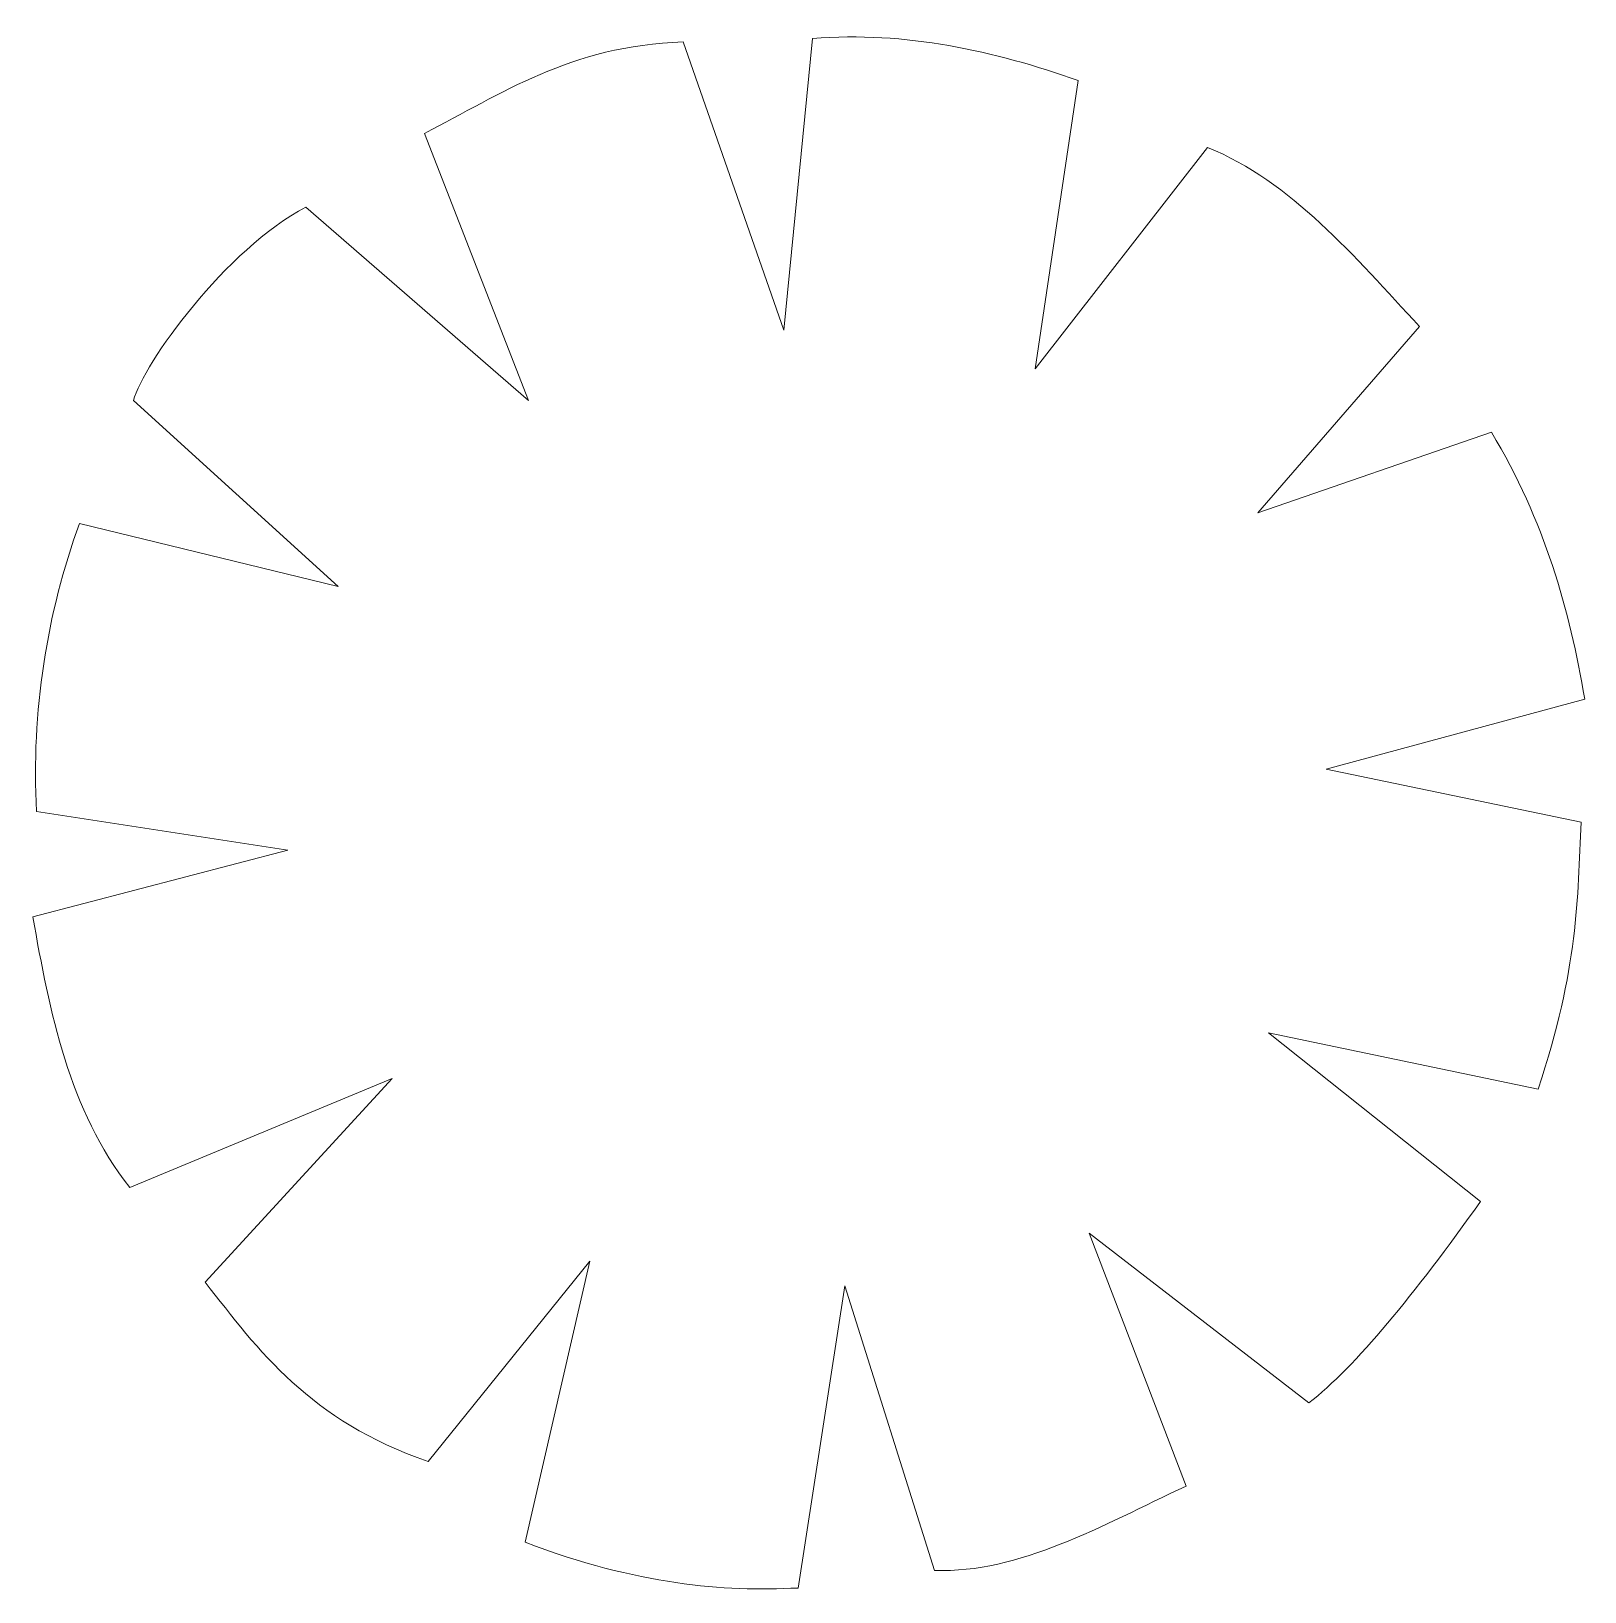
# Model space of a CAD drawing. Header units: centimetres. Extents: x -1.21 to 1.21, y -1.21 to 1.22.
import ezdxf

# ---------------------------------------------------------------- set-up
doc = ezdxf.new("R2010")
doc.units = ezdxf.units.CM
doc.header["$MEASUREMENT"] = 0
doc.layers.add('Layer 1', color=7, linetype='Continuous')

msp = doc.modelspace()

# ---------------------------------------------------------------- linework, layer by layer
at = {"layer": 'Layer 1', "color": 46, "lineweight": 13}
msp.add_open_spline([(-1.05065, 0.64177), (-1.03578, 0.69771), (-0.90636, 0.87801), (-0.78238, 0.94241), (-0.78238, 0.94241), (-0.78238, 0.94241), (-0.43587, 0.64177), (-0.43587, 0.64177), (-0.43587, 0.64177), (-0.43587, 0.64177), (-0.59795, 1.0572), (-0.59795, 1.0572), (-0.59795, 1.0572), (-0.47779, 1.11824), (-0.37215, 1.19348), (-0.19555, 1.19932), (-0.19555, 1.19932), (-0.19555, 1.19932), (-0.03906, 0.75108), (-0.03906, 0.75108), (-0.03906, 0.75108), (-0.03906, 0.75108), (0.00565, 1.20478), (0.00565, 1.20478), (0.00565, 1.20478), (0.15199, 1.21609), (0.28773, 1.18593), (0.41923, 1.13918), (0.41923, 1.13918), (0.41923, 1.13918), (0.35217, 0.69096), (0.35217, 0.69096), (0.35217, 0.69096), (0.35217, 0.69096), (0.62044, 1.03534), (0.62044, 1.03534), (0.62044, 1.03534), (0.7506, 0.98202), (0.84877, 0.8661), (0.95019, 0.75656), (0.95019, 0.75656), (0.95019, 0.75656), (0.69869, 0.46685), (0.69869, 0.46685), (0.69869, 0.46685), (0.69869, 0.46685), (1.06197, 0.59257), (1.06197, 0.59257), (1.06197, 0.59257), (1.14521, 0.45409), (1.18327, 0.31561), (1.20728, 0.17713), (1.20728, 0.17713), (1.20728, 0.17713), (0.80488, 0.0678), (0.80488, 0.0678), (0.80488, 0.0678), (0.80488, 0.0678), (1.20169, -0.01419), (1.20169, -0.01419), (1.20169, -0.01419), (1.19574, -0.13261), (1.19786, -0.24116), (1.13462, -0.42963), (1.13462, -0.42963), (1.13462, -0.42963), (0.71545, -0.34217), (0.71545, -0.34217), (0.71545, -0.34217), (0.71545, -0.34217), (1.0452, -0.60455), (1.0452, -0.60455), (1.0452, -0.60455), (0.94265, -0.74851), (0.8507, -0.86134), (0.7779, -0.91801), (0.7779, -0.91801), (0.7779, -0.91801), (0.43601, -0.65375), (0.43601, -0.65375), (0.43601, -0.65375), (0.43601, -0.65375), (0.58691, -1.04732), (0.58691, -1.04732), (0.58691, -1.04732), (0.45463, -1.10907), (0.32795, -1.18323), (0.19568, -1.1785), (0.19568, -1.1785), (0.19568, -1.1785), (0.05596, -0.73574), (0.05596, -0.73574), (0.05596, -0.73574), (0.05596, -0.73574), (-0.0167, -1.20584), (-0.0167, -1.20584), (-0.0167, -1.20584), (-0.1341, -1.21173), (-0.26487, -1.20125), (-0.44146, -1.13478), (-0.44146, -1.13478), (-0.44146, -1.13478), (-0.34086, -0.69748), (-0.34086, -0.69748), (-0.34086, -0.69748), (-0.34086, -0.69748), (-0.59236, -1.00906), (-0.59236, -1.00906), (-0.59236, -1.00906), (-0.77686, -0.94505), (-0.85578, -0.83679), (-0.93887, -0.73028), (-0.93887, -0.73028), (-0.93887, -0.73028), (-0.64825, -0.41323), (-0.64825, -0.41323), (-0.64825, -0.41323), (-0.64825, -0.41323), (-1.05624, -0.58268), (-1.05624, -0.58268), (-1.05624, -0.58268), (-1.15092, -0.4638), (-1.18131, -0.30784), (-1.20714, -0.16178), (-1.20714, -0.16178), (-1.20714, -0.16178), (-0.81033, -0.05792), (-0.81033, -0.05792), (-0.81033, -0.05792), (-0.81033, -0.05792), (-1.20155, 0.00221), (-1.20155, 0.00221), (-1.20155, 0.00221), (-1.20975, 0.15636), (-1.1856, 0.3108), (-1.13449, 0.45045), (-1.13449, 0.45045), (-1.13449, 0.45045), (-0.73209, 0.35206), (-0.73209, 0.35206), (-0.73209, 0.35206), (-0.73209, 0.35206), (-1.05066, 0.64177), (-1.05066, 0.64177), (-1.05066, 0.64177), (-1.05066, 0.64177), (-1.05065, 0.64177), (-1.05065, 0.64177)], degree=3, knots=[0, 0, 0, 0, 0.0263158, 0.0263158, 0.0263158, 0.0263158, 0.0526316, 0.0526316, 0.0526316, 0.0526316, 0.0789474, 0.0789474, 0.0789474, 0.0789474, 0.1052632, 0.1052632, 0.1052632, 0.1052632, 0.1315789, 0.1315789, 0.1315789, 0.1315789, 0.1578947, 0.1578947, 0.1578947, 0.1578947, 0.1842105, 0.1842105, 0.1842105, 0.1842105, 0.2105263, 0.2105263, 0.2105263, 0.2105263, 0.2368421, 0.2368421, 0.2368421, 0.2368421, 0.2631579, 0.2631579, 0.2631579, 0.2631579, 0.2894737, 0.2894737, 0.2894737, 0.2894737, 0.3157895, 0.3157895, 0.3157895, 0.3157895, 0.3421053, 0.3421053, 0.3421053, 0.3421053, 0.3684211, 0.3684211, 0.3684211, 0.3684211, 0.3947368, 0.3947368, 0.3947368, 0.3947368, 0.4210526, 0.4210526, 0.4210526, 0.4210526, 0.4473684, 0.4473684, 0.4473684, 0.4473684, 0.4736842, 0.4736842, 0.4736842, 0.4736842, 0.5, 0.5, 0.5, 0.5, 0.5263158, 0.5263158, 0.5263158, 0.5263158, 0.5526316, 0.5526316, 0.5526316, 0.5526316, 0.5789474, 0.5789474, 0.5789474, 0.5789474, 0.6052632, 0.6052632, 0.6052632, 0.6052632, 0.6315789, 0.6315789, 0.6315789, 0.6315789, 0.6578947, 0.6578947, 0.6578947, 0.6578947, 0.6842105, 0.6842105, 0.6842105, 0.6842105, 0.7105263, 0.7105263, 0.7105263, 0.7105263, 0.7368421, 0.7368421, 0.7368421, 0.7368421, 0.7631579, 0.7631579, 0.7631579, 0.7631579, 0.7894737, 0.7894737, 0.7894737, 0.7894737, 0.8157895, 0.8157895, 0.8157895, 0.8157895, 0.8421053, 0.8421053, 0.8421053, 0.8421053, 0.8684211, 0.8684211, 0.8684211, 0.8684211, 0.8947368, 0.8947368, 0.8947368, 0.8947368, 0.9210526, 0.9210526, 0.9210526, 0.9210526, 0.9473684, 0.9473684, 0.9473684, 0.9473684, 1, 1, 1, 1], dxfattribs=at)

doc.saveas('drawing.dxf')
